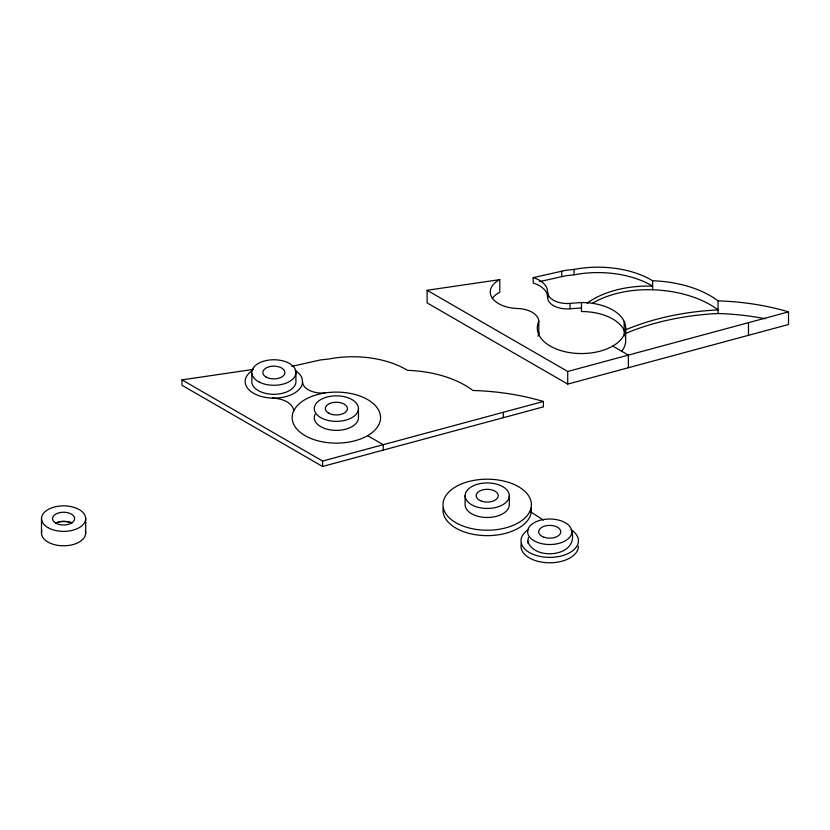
<?xml version="1.0" encoding="UTF-8"?>
<svg xmlns="http://www.w3.org/2000/svg" width="830" height="830" viewBox="0 0 830 830"><rect width="100%" height="100%" fill="white"/><g stroke="black" fill="none" stroke-linecap="round" stroke-linejoin="round"><path stroke-width="1.25" d="M527.61 542.955L528.368 537.498M427.097 290.282L567.72 371.467L788.5 311.873L788.5 324.509L567.72 384.093L427.097 302.909L427.097 290.282L499.785 279.627L499.785 292.253A28.728 16.59 0 0 0 492.315 298.437M181.978 379.87L322.6 461.055L543.38 401.461L543.38 406.876L322.6 466.47L181.978 385.276L181.978 379.87L253.389 369.392M581.488 307.94L570.054 308.802A19.619 11.33 0 0 1 547.676 298.25L547.095 293.934A28.728 16.59 0 0 0 534.655 283.466L533.192 283.061L533.192 277.645L565.583 270.352L574.059 269.418A75.364 43.513 0 0 1 652.619 280.758A88.748 51.242 0 0 1 718.054 300.896A172.318 99.486 0 0 1 788.5 311.873M539.386 281.661L565.583 275.768L574.059 274.823A75.364 43.513 0 0 1 652.619 286.163A77.263 44.602 0 0 0 587.059 303.23M291.787 366.393L320.463 359.94L328.939 358.996A75.364 43.513 0 0 1 407.499 370.336A88.748 51.242 0 0 1 472.934 390.484A172.318 99.486 0 0 1 543.38 401.461M533.192 277.645L534.655 278.05A28.728 16.59 0 0 1 547.095 288.518L547.676 292.834A19.619 11.33 0 0 0 570.054 303.396L581.488 302.525A44.198 25.512 0 0 1 625.509 330.257A44.198 25.512 0 0 1 573.81 353.165A44.198 25.512 0 0 1 538.805 321.438A22.524 13.01 0 0 0 517.464 308.511A28.728 16.59 0 0 1 491.91 297.482A28.728 16.59 0 0 1 499.785 279.627M612.737 346.079L628.362 355.105L628.362 367.732M367.617 435.667L383.242 444.683L383.242 450.099M529.893 511.311A44.198 25.512 0 0 1 455.961 522.755A44.198 25.512 0 0 1 475.766 480.062A44.198 25.512 0 0 1 529.893 511.311L543.453 520.14M527.61 540.797C533.13 561.08 578.966 557.252 571.808 531.771A22.099 12.761 0 0 0 538.66 520.721A22.099 12.761 0 0 0 538.66 542.82A22.099 12.761 0 0 0 571.808 531.771M324.924 392.974A44.198 25.512 0 0 0 305.118 435.667A44.198 25.512 0 0 0 379.051 424.223A44.198 25.512 0 0 0 324.924 392.974A19.619 11.33 0 0 1 302.556 382.423L301.964 378.107A28.728 16.59 0 0 0 295.231 370.45M748.463 322.683L748.463 335.31M718.054 300.896L718.054 313.522A181.697 104.902 0 0 0 625.312 333.577M652.619 280.758L652.619 289.774A88.748 51.242 0 0 1 718.054 309.912A181.697 104.902 0 0 0 625.312 329.967M625.685 328.037L625.685 340.663A44.198 25.512 0 0 1 621.535 351.453M624.181 321.438L624.181 334.065A44.198 25.512 0 0 1 625.011 336.233M581.488 302.525L581.488 311.541A44.198 25.512 0 0 1 624.181 330.454M574.059 269.418L574.059 274.823M570.054 303.396L570.054 308.802M567.72 371.467L567.72 384.093M561.713 271.223L561.713 276.639M547.676 292.834L547.676 298.25M538.805 321.438L538.805 334.065A44.198 25.512 0 0 0 537.965 336.233M509.309 495.686A22.099 12.761 0 0 1 476.161 506.736A22.099 12.761 0 0 1 476.161 484.647A22.099 12.761 0 0 1 509.309 495.686L509.309 504.713A22.099 12.761 0 0 1 487.21 517.474A22.099 12.761 0 0 1 465.111 504.713L465.111 495.686M503.343 412.271L503.343 417.677M358.467 408.599A22.099 12.761 0 0 1 325.319 419.648A22.099 12.761 0 0 1 325.319 397.549A22.099 12.761 0 0 1 358.467 408.599L358.467 417.625A22.099 12.761 0 0 1 333.484 430.272A22.099 12.761 0 0 1 315.026 414.326M322.6 461.055L322.6 466.47M295.905 371.56L295.905 380.576A22.099 12.761 0 0 1 275.529 394.26A22.099 12.761 0 0 1 251.832 382.506L251.832 373.479M85.698 518.605L85.698 533.047M41.5 518.605L41.5 533.047M85.355 530.827A22.099 12.761 0 0 1 63.599 545.798A22.099 12.761 0 0 1 41.832 530.827M58.453 521.956A19.889 11.485 0 0 1 72.397 522.744M55.786 523.118A11.049 6.381 0 0 0 74.264 520.265A11.049 6.381 0 0 0 60.735 512.452A11.049 6.381 0 0 0 55.786 523.118A11.049 6.381 0 0 1 71.411 523.118M571.05 529.696A28.728 16.59 0 0 1 569.66 552.728A28.728 16.59 0 0 1 529.748 552.728A28.728 16.59 0 0 1 528.368 529.696M578.437 546.213A28.728 16.59 0 0 1 546.887 562.709A28.728 16.59 0 0 1 521.531 542.965M531.231 507.908A44.198 25.512 0 0 1 487.21 535.64A44.198 25.512 0 0 1 443.179 507.908M272.344 398.099A22.524 13.01 0 0 1 293.675 411.016M302.556 382.423A28.728 16.59 0 0 1 262.851 396.854A28.728 16.59 0 0 1 252.538 370.429M538.608 332.425A22.524 13.01 0 0 1 538.805 334.065M592.63 303.158A77.263 44.602 0 0 1 652.619 289.774M718.054 313.522A172.318 99.486 0 0 1 765.156 318.751M481.68 501.216A11.049 6.381 0 0 0 498.259 495.686A11.049 6.381 0 0 0 481.68 490.167A11.049 6.381 0 0 0 481.68 501.216M47.974 527.631A22.099 12.761 0 0 0 84.94 521.914A22.099 12.761 0 0 0 57.882 506.29A22.099 12.761 0 0 0 47.974 527.631M544.179 537.301A11.049 6.381 0 0 0 560.758 531.771A11.049 6.381 0 0 0 544.179 526.251A11.049 6.381 0 0 0 544.179 537.301M328.556 413.112A11.049 6.381 0 0 0 347.033 410.248A11.049 6.381 0 0 0 333.504 402.446A11.049 6.381 0 0 0 328.556 413.112M266.057 377.028A11.049 6.381 0 0 0 284.534 374.174A11.049 6.381 0 0 0 271.005 366.362A11.049 6.381 0 0 0 266.057 377.028M259.468 382.194A22.099 12.761 0 0 0 295.584 374.88A22.099 12.761 0 0 0 266.555 360.479A22.099 12.761 0 0 0 259.468 382.194"/></g></svg>
